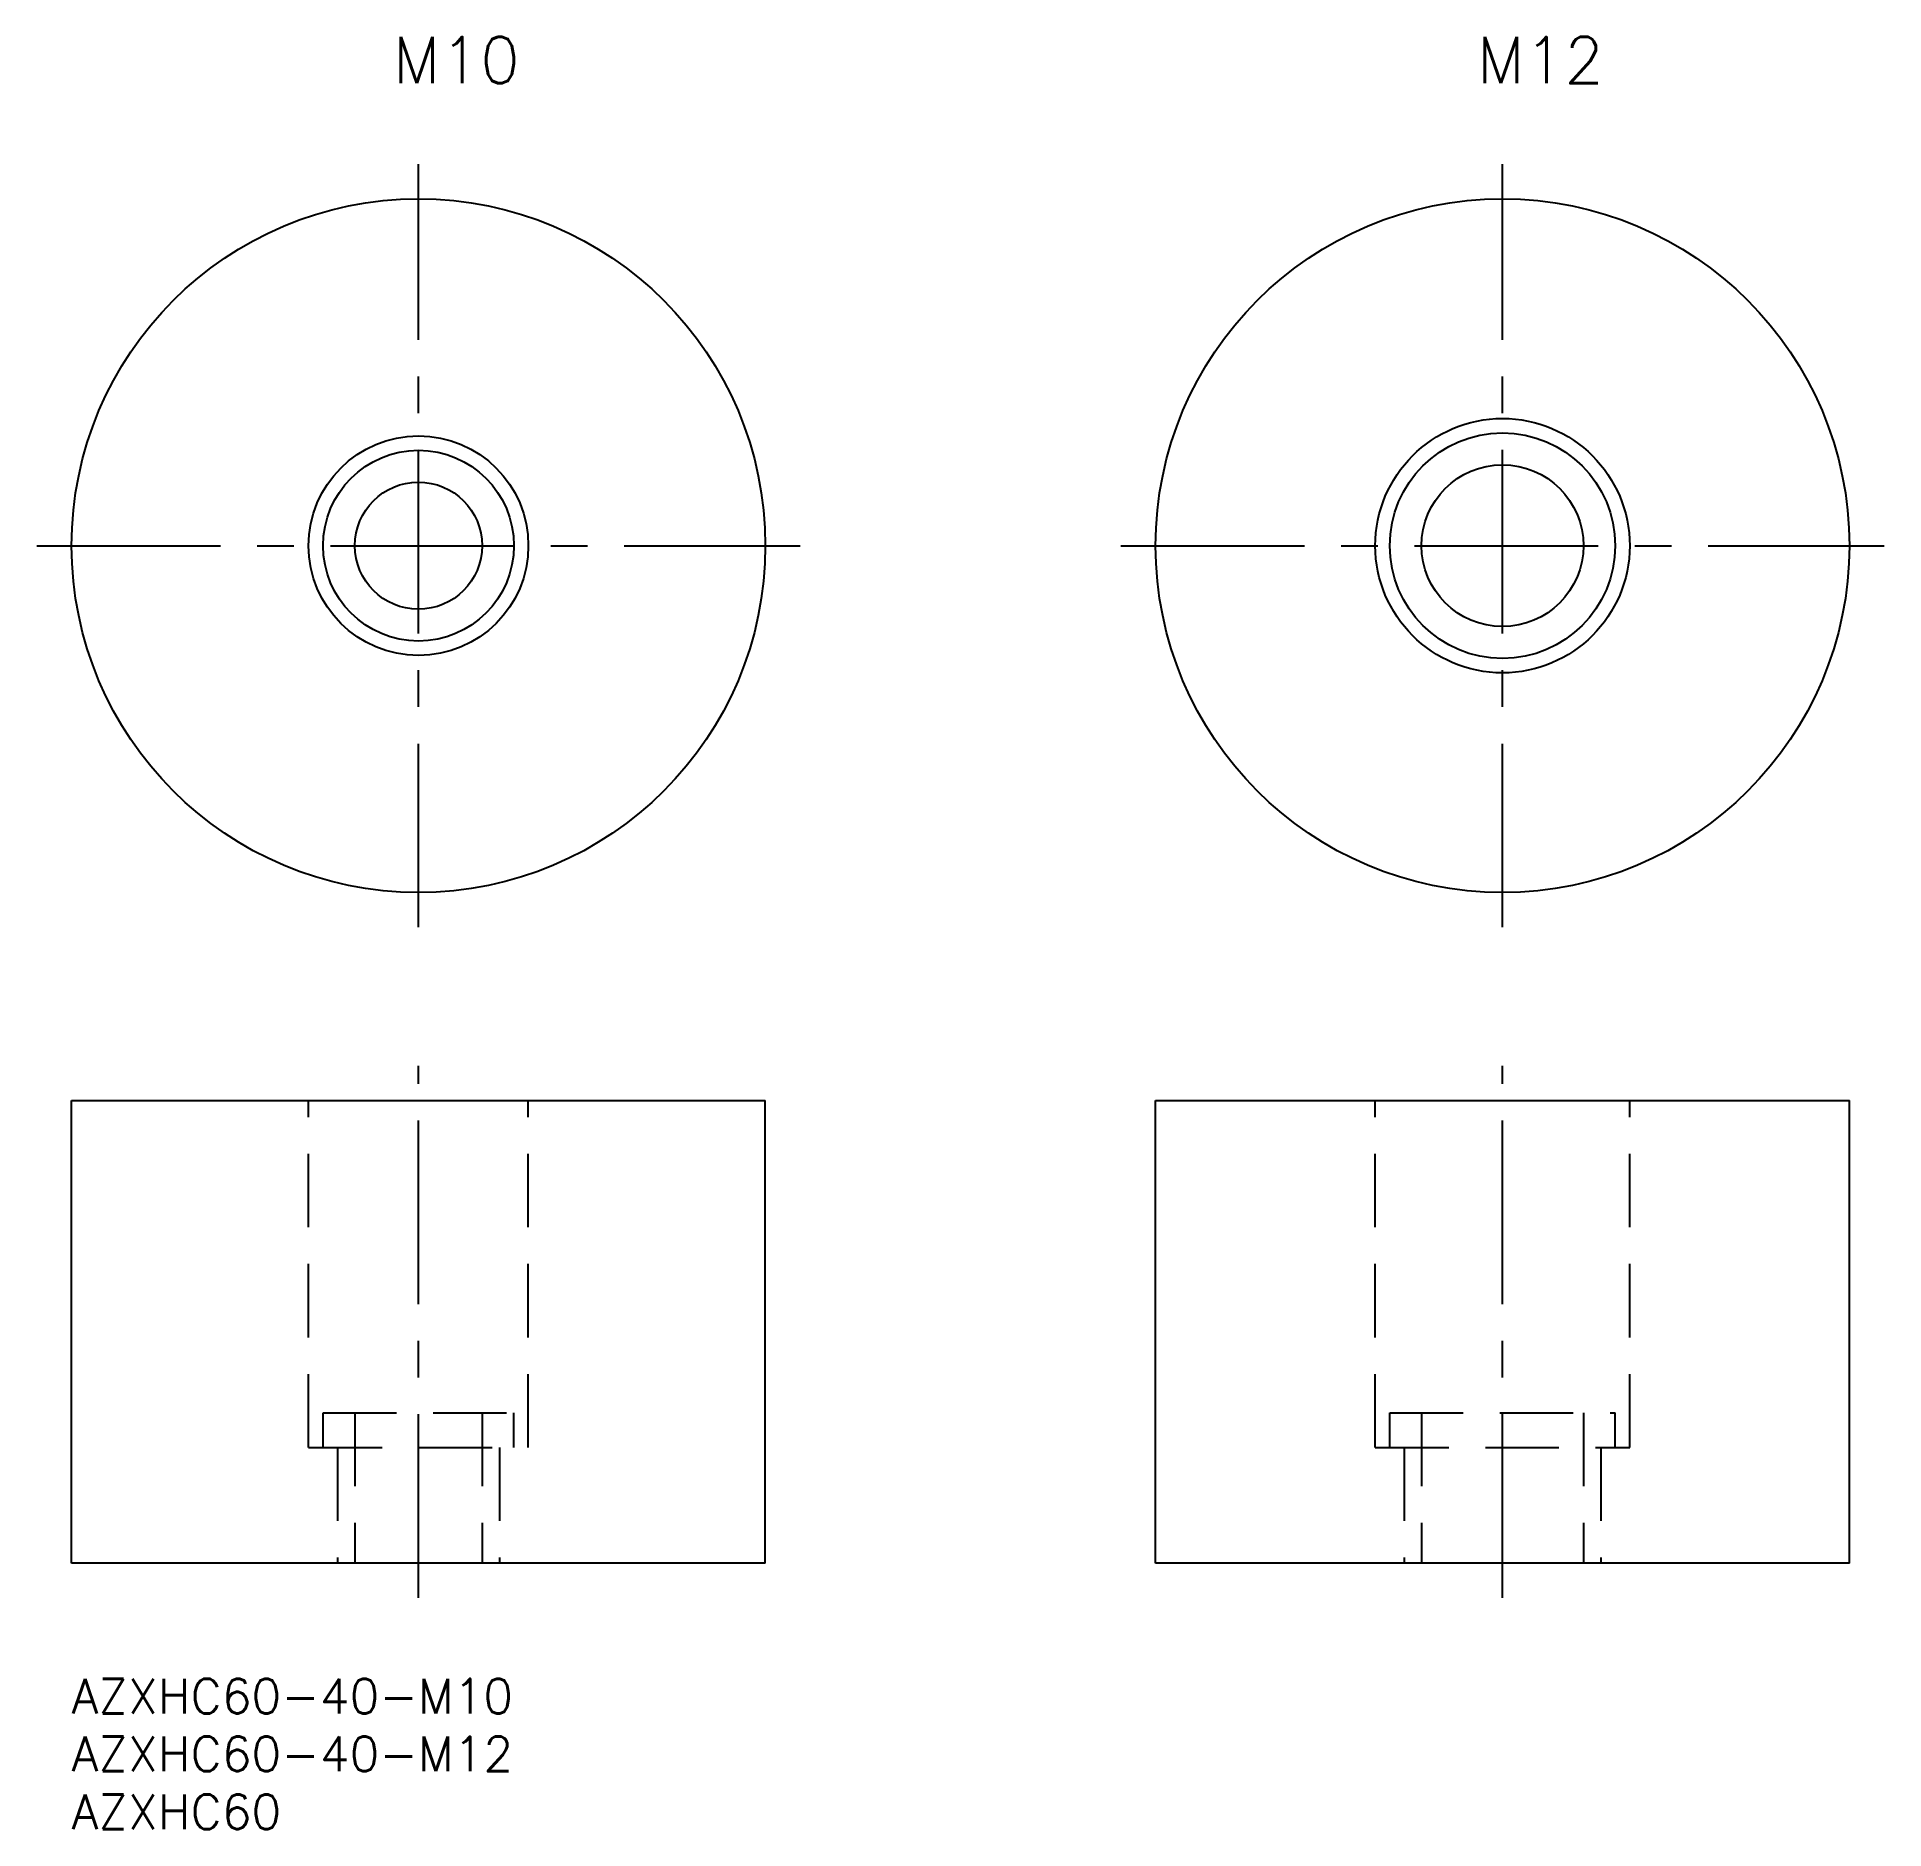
# Model space of a CAD drawing. Extents: x -3 to 157, y -13 to 142.
import ezdxf

# ---------------------------------------------------------------- set-up
doc = ezdxf.new("R2010")
doc.units = 0
doc.header["$LTSCALE"] = 0.5
doc.linetypes.add('CENTER', pattern=[50.8, 31.75, -6.35, 6.35, -6.35])
doc.linetypes.add('DASHED', pattern=[19.05, 12.7, -6.35])
doc.layers.get('0').update_dxf_attribs({"linetype": 'CONTINUOUS'})
for name, color, linetype in [('MSM_CENTER', 1, 'CENTER'), ('MSM_CONTINUOUS', 7, 'CONTINUOUS'), ('MSM_DASHED', 4, 'DASHED'), ('MSM_PART_NUMBER', 7, 'CONTINUOUS')]:
    doc.layers.add(name, color=color, linetype=linetype)
doc.styles.get("Standard").update_dxf_attribs({"font": 'txt.shx', "height": 1, "bigfont": 'bigfont.shx'})

# ---------------------------------------------------------------- blocks, each defined once
blk = doc.blocks.new('*U2')
at = {"layer": 'MSM_PART_NUMBER'}
blk.add_text('AZXHC60-40-M10', height=3, dxfattribs=at).set_placement((0, -3))
blk = doc.blocks.new('*U3')
at = {"layer": 'MSM_PART_NUMBER'}
blk.add_text('AZXHC60-40-M12', height=3, dxfattribs=at).set_placement((0, -8))
blk = doc.blocks.new('*U4')
at = {"layer": 'MSM_PART_NUMBER'}
blk.add_text('AZXHC60', height=3, dxfattribs=at).set_placement((0, -13))

msp = doc.modelspace()

# ---------------------------------------------------------------- linework, layer by layer
at = {"layer": 'MSM_CENTER'}
for p, q in [((30, 65), (30, 131)), ((123.76, 65), (123.76, 131)), ((-3, 98), (63, 98)), ((90.76, 98), (156.76, 98)), ((30, 7), (30, 53)), ((123.76, 7), (123.76, 53))]:
    msp.add_line(p, q, dxfattribs=at)
at = {"layer": 'MSM_CONTINUOUS'}
for p, q in [((0, 10), (0, 50)), ((0, 50), (60, 50)), ((60, 10), (60, 50)), ((93.76, 10), (93.76, 50)), ((93.76, 50), (153.76, 50)), ((153.76, 10), (153.76, 50)), ((60, 10), (0, 10)), ((153.76, 10), (93.76, 10))]:
    msp.add_line(p, q, dxfattribs=at)
for centre, radius in [((30, 98), 30), ((123.76, 98), 30), ((123.76, 98), 11), ((30, 98), 9.5), ((123.76, 98), 9.75), ((30, 98), 8.25), ((123.76, 98), 7), ((30, 98), 5.5)]:
    msp.add_circle(centre, radius, dxfattribs=at)
at = {"layer": 'MSM_DASHED'}
for p, q in [((20.5, 20), (20.5, 50)), ((39.5, 20), (39.5, 50)), ((112.76, 20), (112.76, 50)), ((134.76, 20), (134.76, 50)), ((21.75, 23), (38.25, 23)), ((21.75, 20), (21.75, 23)), ((24.5, 23), (24.5, 10)), ((35.5, 23), (35.5, 10)), ((38.25, 20), (38.25, 23)), ((114.01, 23), (133.51, 23)), ((114.01, 20), (114.01, 23)), ((116.76, 23), (116.76, 10)), ((130.76, 23), (130.76, 10)), ((133.51, 20), (133.51, 23)), ((20.5, 20), (39.5, 20)), ((23, 20), (23, 10)), ((37, 20), (37, 10)), ((112.76, 20), (134.76, 20)), ((115.26, 20), (115.26, 10)), ((132.26, 20), (132.26, 10))]:
    msp.add_line(p, q, dxfattribs=at)

# ---------------------------------------------------------------- block references
at = {"layer": 'MSM_CONTINUOUS'}
for name in ['*U2', '*U3', '*U4']:
    msp.add_blockref(name, (0, 0), dxfattribs=at)

# ---------------------------------------------------------------- texts
for s, p in [('M10', (27.79, 138)), ('M12', (121.56, 138))]:
    msp.add_text(s, height=4).set_placement(p)

doc.saveas('drawing.dxf')
